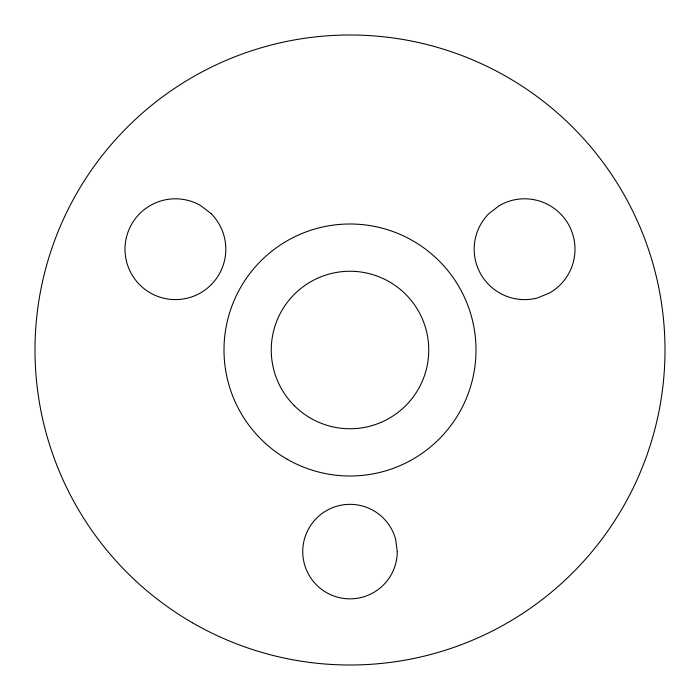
<?xml version="1.0" encoding="UTF-8"?>
<svg xmlns="http://www.w3.org/2000/svg" width="700" height="700" viewBox="0 0 700 700"><rect width="100%" height="100%" fill="white"/><g stroke="black" fill="none" stroke-linecap="round" stroke-linejoin="round"><path stroke-width="1.05" d="M499.389 205.555L488.95 213.561A50.4 50.4 0 0 0 537.635 297.885L549.789 292.845A50.4 50.4 0 0 0 568.242 224A50.4 50.4 0 0 0 499.389 205.555M211.05 213.561L200.611 205.555A50.4 50.4 0 0 0 125.204 244.807A50.4 50.4 0 0 0 192.649 296.564A50.4 50.4 0 0 0 211.05 213.561M397.25 551.6L395.64 539.367A47.25 47.25 0 0 0 319.629 515.401A47.25 47.25 0 0 0 330.033 594.423A47.25 47.25 0 0 0 397.25 551.6M192.5 622.799A315 315 0 0 0 665 350A315 315 0 0 0 192.5 77.201A315 315 0 0 0 192.5 622.799M287 459.121A126 126 0 0 0 476 350A126 126 0 0 0 287 240.879A126 126 0 0 0 287 459.121M294.315 405.685A78.75 78.75 0 0 0 426.064 370.379A78.75 78.75 0 0 0 329.621 273.936A78.75 78.75 0 0 0 294.315 405.685"/></g></svg>
